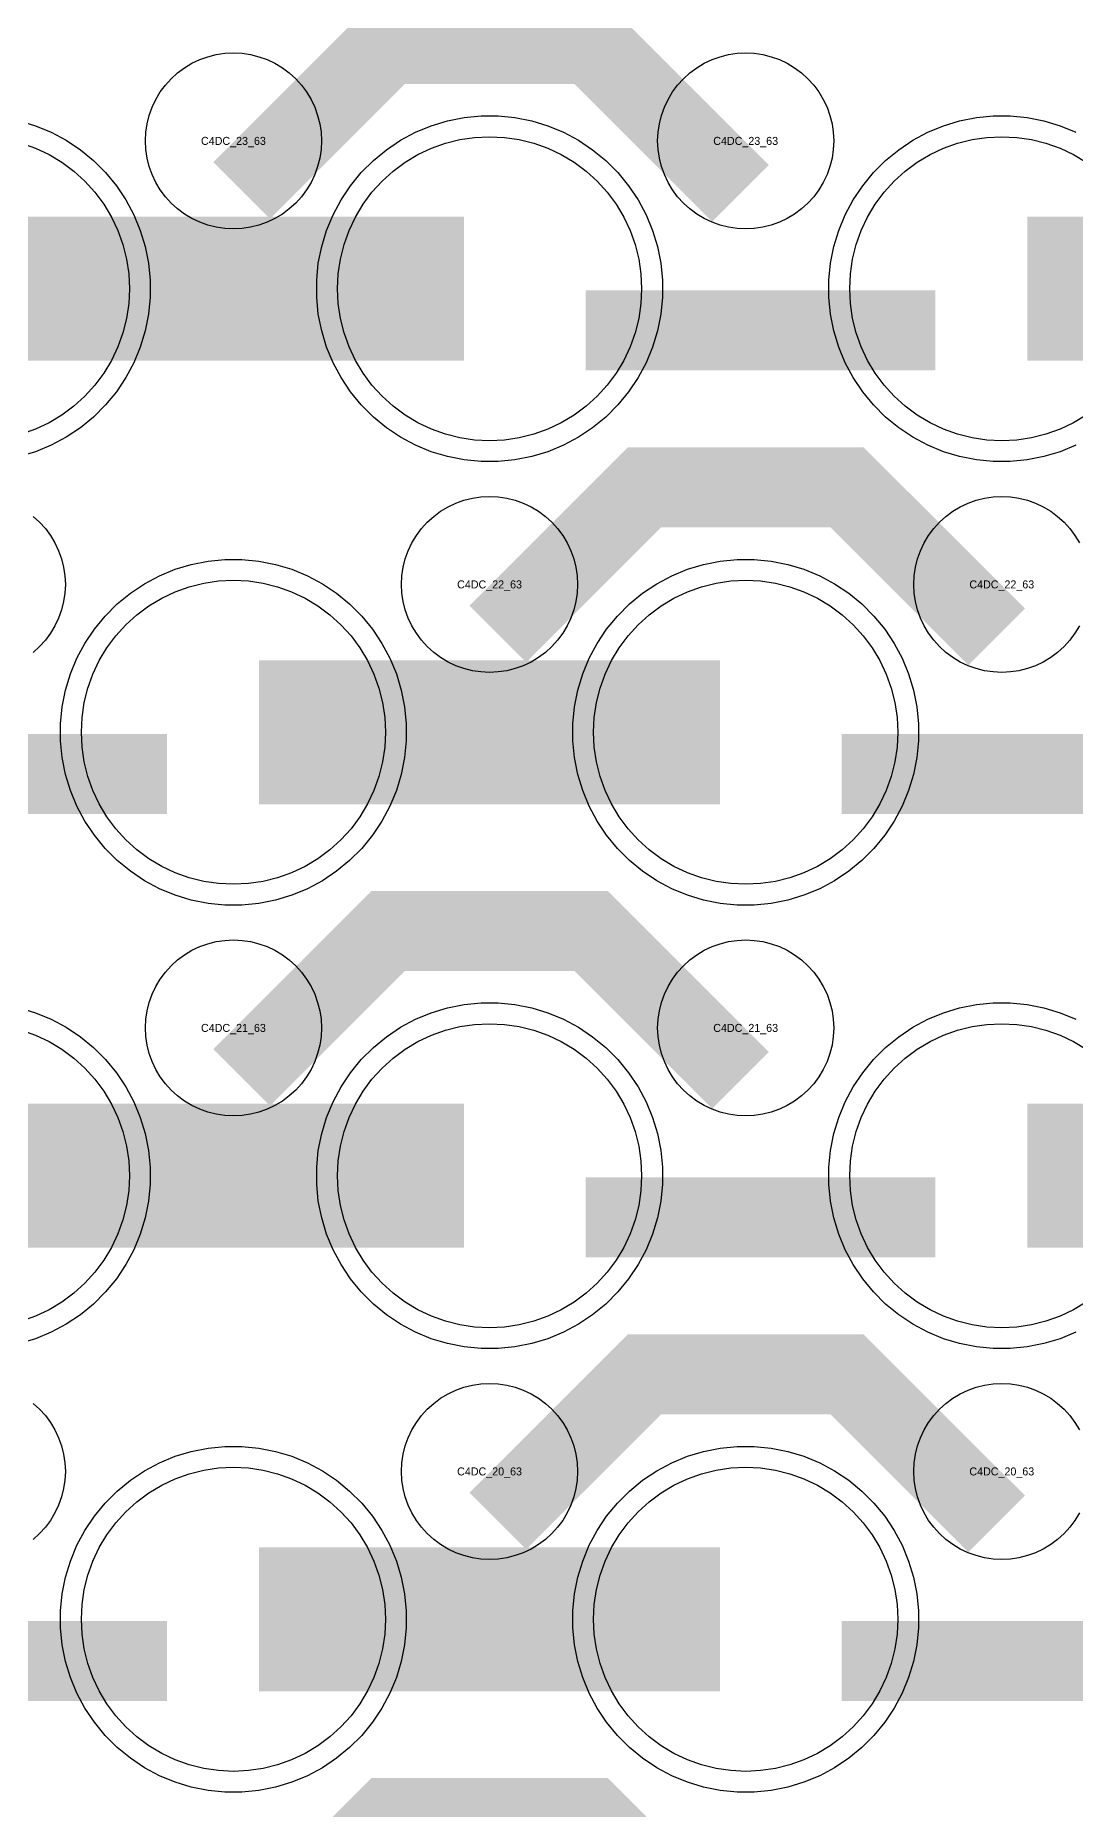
# Model space of a CAD drawing. Extents: x -11880 to 11880, y -14992 to 14992.
# Drawn here: x 8098 to 8423, y -12128 to -11573 of the extents above; entities that cross this region are included whole.
import ezdxf
from ezdxf.enums import TextEntityAlignment as Align

# ---------------------------------------------------------------- set-up
doc = ezdxf.new("R2010")
doc.units = 0
doc.header["$MEASUREMENT"] = 0
for name, color, linetype in [('GDS_775_DT_237', 138, 'CONTINUOUS'), ('RDL1_FS', 34, 'CONTINUOUS'), ('RDL_BS', 160, 'CONTINUOUS')]:
    doc.layers.add(name, color=color, linetype=linetype)

msp = doc.modelspace()

# ---------------------------------------------------------------- linework, layer by layer
at = {"layer": 'RDL1_FS', "color": 241, "true_color": 0xf7abae}
for points in [[(8240, -11700.099), (8235.343, -11699.87), (8230.732, -11699.186), (8226.209, -11698.054), (8221.819, -11696.482), (8217.605, -11694.49), (8213.605, -11692.092), (8209.86, -11689.314), (8206.406, -11686.184), (8203.276, -11682.73), (8200.498, -11678.985), (8198.1, -11674.985), (8196.108, -11670.771), (8194.536, -11666.381), (8193.404, -11661.858), (8192.72, -11657.247), (8192.491, -11652.59), (8192.72, -11647.933), (8193.404, -11643.322), (8194.536, -11638.799), (8196.108, -11634.409), (8198.1, -11630.195), (8200.498, -11626.195), (8203.276, -11622.45), (8206.406, -11618.996), (8209.86, -11615.866), (8213.605, -11613.088), (8217.605, -11610.69), (8221.819, -11608.698), (8226.209, -11607.126), (8230.732, -11605.994), (8235.343, -11605.31), (8240, -11605.081), (8244.657, -11605.31), (8249.268, -11605.994), (8253.791, -11607.126), (8258.181, -11608.698), (8262.395, -11610.69), (8266.395, -11613.088), (8270.14, -11615.866), (8273.594, -11618.996), (8276.724, -11622.45), (8279.502, -11626.195), (8281.9, -11630.195), (8283.892, -11634.409), (8285.464, -11638.799), (8286.596, -11643.322), (8287.28, -11647.933), (8287.509, -11652.59), (8287.28, -11657.247), (8286.596, -11661.858), (8285.464, -11666.381), (8283.892, -11670.771), (8281.9, -11674.985), (8279.502, -11678.985), (8276.724, -11682.73), (8273.594, -11686.184), (8270.14, -11689.314), (8266.395, -11692.092), (8262.395, -11694.49), (8258.181, -11696.482), (8253.791, -11698.054), (8249.268, -11699.186), (8244.657, -11699.87)], [(8240, -11977.229), (8235.343, -11977), (8230.732, -11976.316), (8226.209, -11975.184), (8221.819, -11973.612), (8217.605, -11971.62), (8213.605, -11969.222), (8209.86, -11966.444), (8206.406, -11963.314), (8203.276, -11959.86), (8200.498, -11956.115), (8198.1, -11952.115), (8196.108, -11947.901), (8194.536, -11943.511), (8193.404, -11938.988), (8192.72, -11934.377), (8192.491, -11929.72), (8192.72, -11925.063), (8193.404, -11920.452), (8194.536, -11915.929), (8196.108, -11911.539), (8198.1, -11907.325), (8200.498, -11903.325), (8203.276, -11899.58), (8206.406, -11896.126), (8209.86, -11892.996), (8213.605, -11890.218), (8217.605, -11887.82), (8221.819, -11885.828), (8226.209, -11884.256), (8230.732, -11883.124), (8235.343, -11882.44), (8240, -11882.211), (8244.657, -11882.44), (8249.268, -11883.124), (8253.791, -11884.256), (8258.181, -11885.828), (8262.395, -11887.82), (8266.395, -11890.218), (8270.14, -11892.996), (8273.594, -11896.126), (8276.724, -11899.58), (8279.502, -11903.325), (8281.9, -11907.325), (8283.892, -11911.539), (8285.464, -11915.929), (8286.596, -11920.452), (8287.28, -11925.063), (8287.509, -11929.72), (8287.28, -11934.377), (8286.596, -11938.988), (8285.464, -11943.511), (8283.892, -11947.901), (8281.9, -11952.115), (8279.502, -11956.115), (8276.724, -11959.86), (8273.594, -11963.314), (8270.14, -11966.444), (8266.395, -11969.222), (8262.395, -11971.62), (8258.181, -11973.612), (8253.791, -11975.184), (8249.268, -11976.316), (8244.657, -11977)]]:
    msp.add_lwpolyline(points, close=True, dxfattribs=at)
for points in [[(8426.395, -11692.092), (8422.395, -11694.49), (8418.181, -11696.482), (8413.791, -11698.054), (8409.268, -11699.186), (8404.657, -11699.87), (8400, -11700.099), (8395.343, -11699.87), (8390.732, -11699.186), (8386.209, -11698.054), (8381.819, -11696.482), (8377.605, -11694.49), (8373.605, -11692.092), (8369.86, -11689.314), (8366.406, -11686.184), (8363.276, -11682.73), (8360.498, -11678.985), (8358.1, -11674.985), (8356.108, -11670.771), (8354.536, -11666.381), (8353.404, -11661.858), (8352.72, -11657.247), (8352.491, -11652.59), (8352.72, -11647.933), (8353.404, -11643.322), (8354.536, -11638.799), (8356.108, -11634.409), (8358.1, -11630.195), (8360.498, -11626.195), (8363.276, -11622.45), (8366.406, -11618.996), (8369.86, -11615.866), (8373.605, -11613.088), (8377.605, -11610.69), (8381.819, -11608.698), (8386.209, -11607.126), (8390.732, -11605.994), (8395.343, -11605.31), (8400, -11605.081), (8404.657, -11605.31), (8409.268, -11605.994), (8413.791, -11607.126), (8418.181, -11608.698), (8422.395, -11610.69), (8426.395, -11613.088)], [(8093.791, -11607.126), (8098.181, -11608.698), (8102.395, -11610.69), (8106.395, -11613.088), (8110.14, -11615.866), (8113.594, -11618.996), (8116.724, -11622.45), (8119.502, -11626.195), (8121.9, -11630.195), (8123.892, -11634.409), (8125.464, -11638.799), (8126.596, -11643.322), (8127.28, -11647.933), (8127.509, -11652.59), (8127.28, -11657.247), (8126.596, -11661.858), (8125.464, -11666.381), (8123.892, -11670.771), (8121.9, -11674.985), (8119.502, -11678.985), (8116.724, -11682.73), (8113.594, -11686.184), (8110.14, -11689.314), (8106.395, -11692.092), (8102.395, -11694.49), (8098.181, -11696.482), (8093.791, -11698.054)], [(8426.395, -11969.222), (8422.395, -11971.62), (8418.181, -11973.612), (8413.791, -11975.184), (8409.268, -11976.316), (8404.657, -11977), (8400, -11977.229), (8395.343, -11977), (8390.732, -11976.316), (8386.209, -11975.184), (8381.819, -11973.612), (8377.605, -11971.62), (8373.605, -11969.222), (8369.86, -11966.444), (8366.406, -11963.314), (8363.276, -11959.86), (8360.498, -11956.115), (8358.1, -11952.115), (8356.108, -11947.901), (8354.536, -11943.511), (8353.404, -11938.988), (8352.72, -11934.377), (8352.491, -11929.72), (8352.72, -11925.063), (8353.404, -11920.452), (8354.536, -11915.929), (8356.108, -11911.539), (8358.1, -11907.325), (8360.498, -11903.325), (8363.276, -11899.58), (8366.406, -11896.126), (8369.86, -11892.996), (8373.605, -11890.218), (8377.605, -11887.82), (8381.819, -11885.828), (8386.209, -11884.256), (8390.732, -11883.124), (8395.343, -11882.44), (8400, -11882.211), (8404.657, -11882.44), (8409.268, -11883.124), (8413.791, -11884.256), (8418.181, -11885.828), (8422.395, -11887.82), (8426.395, -11890.218)], [(8093.791, -11884.256), (8098.181, -11885.828), (8102.395, -11887.82), (8106.395, -11890.218), (8110.14, -11892.996), (8113.594, -11896.126), (8116.724, -11899.58), (8119.502, -11903.325), (8121.9, -11907.325), (8123.892, -11911.539), (8125.464, -11915.929), (8126.596, -11920.452), (8127.28, -11925.063), (8127.509, -11929.72), (8127.28, -11934.377), (8126.596, -11938.988), (8125.464, -11943.511), (8123.892, -11947.901), (8121.9, -11952.115), (8119.502, -11956.115), (8116.724, -11959.86), (8113.594, -11963.314), (8110.14, -11966.444), (8106.395, -11969.222), (8102.395, -11971.62), (8098.181, -11973.612), (8093.791, -11975.184)]]:
    msp.add_lwpolyline(points, dxfattribs=at)
for points in [[(8088.002, -11652.59, 45, 45, 0), (8160.002, -11652.59, 45, 45, 0)], [(8160.002, -11652.59, 45, 45, 0), (8232.002, -11652.59, 45, 45, 0)], [(8408.002, -11652.59, 45, 45, 0), (8480.002, -11652.59, 45, 45, 0)], [(8088.002, -11929.72, 45, 45, 0), (8160.002, -11929.72, 45, 45, 0)], [(8160.002, -11929.72, 45, 45, 0), (8232.002, -11929.72, 45, 45, 0)], [(8408.002, -11929.72, 45, 45, 0), (8480.002, -11929.72, 45, 45, 0)]]:
    msp.add_lwpolyline(points, format="xyseb", dxfattribs=at)
at = {"layer": 'RDL1_FS'}
for points in [[(8160, -11838.664), (8155.343, -11838.435), (8150.732, -11837.751), (8146.209, -11836.619), (8141.819, -11835.047), (8137.605, -11833.055), (8133.605, -11830.657), (8129.86, -11827.879), (8126.406, -11824.749), (8123.276, -11821.295), (8120.498, -11817.55), (8118.1, -11813.55), (8116.108, -11809.336), (8114.536, -11804.946), (8113.404, -11800.423), (8112.72, -11795.812), (8112.491, -11791.155), (8112.72, -11786.498), (8113.404, -11781.887), (8114.536, -11777.364), (8116.108, -11772.974), (8118.1, -11768.76), (8120.498, -11764.76), (8123.276, -11761.015), (8126.406, -11757.561), (8129.86, -11754.431), (8133.605, -11751.653), (8137.605, -11749.255), (8141.819, -11747.263), (8146.209, -11745.691), (8150.732, -11744.559), (8155.343, -11743.875), (8160, -11743.646), (8164.657, -11743.875), (8169.268, -11744.559), (8173.791, -11745.691), (8178.181, -11747.263), (8182.395, -11749.255), (8186.395, -11751.653), (8190.14, -11754.431), (8193.594, -11757.561), (8196.724, -11761.015), (8199.502, -11764.76), (8201.9, -11768.76), (8203.892, -11772.974), (8205.464, -11777.364), (8206.596, -11781.887), (8207.28, -11786.498), (8207.509, -11791.155), (8207.28, -11795.812), (8206.596, -11800.423), (8205.464, -11804.946), (8203.892, -11809.336), (8201.9, -11813.55), (8199.502, -11817.55), (8196.724, -11821.295), (8193.594, -11824.749), (8190.14, -11827.879), (8186.395, -11830.657), (8182.395, -11833.055), (8178.181, -11835.047), (8173.791, -11836.619), (8169.268, -11837.751), (8164.657, -11838.435)], [(8320, -11838.664), (8315.343, -11838.435), (8310.732, -11837.751), (8306.209, -11836.619), (8301.819, -11835.047), (8297.605, -11833.055), (8293.605, -11830.657), (8289.86, -11827.879), (8286.406, -11824.749), (8283.276, -11821.295), (8280.498, -11817.55), (8278.1, -11813.55), (8276.108, -11809.336), (8274.536, -11804.946), (8273.404, -11800.423), (8272.72, -11795.812), (8272.491, -11791.155), (8272.72, -11786.498), (8273.404, -11781.887), (8274.536, -11777.364), (8276.108, -11772.974), (8278.1, -11768.76), (8280.498, -11764.76), (8283.276, -11761.015), (8286.406, -11757.561), (8289.86, -11754.431), (8293.605, -11751.653), (8297.605, -11749.255), (8301.819, -11747.263), (8306.209, -11745.691), (8310.732, -11744.559), (8315.343, -11743.875), (8320, -11743.646), (8324.657, -11743.875), (8329.268, -11744.559), (8333.791, -11745.691), (8338.181, -11747.263), (8342.395, -11749.255), (8346.395, -11751.653), (8350.14, -11754.431), (8353.594, -11757.561), (8356.724, -11761.015), (8359.502, -11764.76), (8361.9, -11768.76), (8363.892, -11772.974), (8365.464, -11777.364), (8366.596, -11781.887), (8367.28, -11786.498), (8367.509, -11791.155), (8367.28, -11795.812), (8366.596, -11800.423), (8365.464, -11804.946), (8363.892, -11809.336), (8361.9, -11813.55), (8359.502, -11817.55), (8356.724, -11821.295), (8353.594, -11824.749), (8350.14, -11827.879), (8346.395, -11830.657), (8342.395, -11833.055), (8338.181, -11835.047), (8333.791, -11836.619), (8329.268, -11837.751), (8324.657, -11838.435)], [(8160, -12115.794), (8155.343, -12115.565), (8150.732, -12114.881), (8146.209, -12113.749), (8141.819, -12112.177), (8137.605, -12110.185), (8133.605, -12107.787), (8129.86, -12105.009), (8126.406, -12101.879), (8123.276, -12098.425), (8120.498, -12094.68), (8118.1, -12090.68), (8116.108, -12086.466), (8114.536, -12082.076), (8113.404, -12077.553), (8112.72, -12072.942), (8112.491, -12068.285), (8112.72, -12063.628), (8113.404, -12059.017), (8114.536, -12054.494), (8116.108, -12050.104), (8118.1, -12045.89), (8120.498, -12041.89), (8123.276, -12038.145), (8126.406, -12034.691), (8129.86, -12031.561), (8133.605, -12028.783), (8137.605, -12026.385), (8141.819, -12024.393), (8146.209, -12022.821), (8150.732, -12021.689), (8155.343, -12021.005), (8160, -12020.776), (8164.657, -12021.005), (8169.268, -12021.689), (8173.791, -12022.821), (8178.181, -12024.393), (8182.395, -12026.385), (8186.395, -12028.783), (8190.14, -12031.561), (8193.594, -12034.691), (8196.724, -12038.145), (8199.502, -12041.89), (8201.9, -12045.89), (8203.892, -12050.104), (8205.464, -12054.494), (8206.596, -12059.017), (8207.28, -12063.628), (8207.509, -12068.285), (8207.28, -12072.942), (8206.596, -12077.553), (8205.464, -12082.076), (8203.892, -12086.466), (8201.9, -12090.68), (8199.502, -12094.68), (8196.724, -12098.425), (8193.594, -12101.879), (8190.14, -12105.009), (8186.395, -12107.787), (8182.395, -12110.185), (8178.181, -12112.177), (8173.791, -12113.749), (8169.268, -12114.881), (8164.657, -12115.565)], [(8320, -12115.794), (8315.343, -12115.565), (8310.732, -12114.881), (8306.209, -12113.749), (8301.819, -12112.177), (8297.605, -12110.185), (8293.605, -12107.787), (8289.86, -12105.009), (8286.406, -12101.879), (8283.276, -12098.425), (8280.498, -12094.68), (8278.1, -12090.68), (8276.108, -12086.466), (8274.536, -12082.076), (8273.404, -12077.553), (8272.72, -12072.942), (8272.491, -12068.285), (8272.72, -12063.628), (8273.404, -12059.017), (8274.536, -12054.494), (8276.108, -12050.104), (8278.1, -12045.89), (8280.498, -12041.89), (8283.276, -12038.145), (8286.406, -12034.691), (8289.86, -12031.561), (8293.605, -12028.783), (8297.605, -12026.385), (8301.819, -12024.393), (8306.209, -12022.821), (8310.732, -12021.689), (8315.343, -12021.005), (8320, -12020.776), (8324.657, -12021.005), (8329.268, -12021.689), (8333.791, -12022.821), (8338.181, -12024.393), (8342.395, -12026.385), (8346.395, -12028.783), (8350.14, -12031.561), (8353.594, -12034.691), (8356.724, -12038.145), (8359.502, -12041.89), (8361.9, -12045.89), (8363.892, -12050.104), (8365.464, -12054.494), (8366.596, -12059.017), (8367.28, -12063.628), (8367.509, -12068.285), (8367.28, -12072.942), (8366.596, -12077.553), (8365.464, -12082.076), (8363.892, -12086.466), (8361.9, -12090.68), (8359.502, -12094.68), (8356.724, -12098.425), (8353.594, -12101.879), (8350.14, -12105.009), (8346.395, -12107.787), (8342.395, -12110.185), (8338.181, -12112.177), (8333.791, -12113.749), (8329.268, -12114.881), (8324.657, -12115.565)]]:
    msp.add_lwpolyline(points, close=True, dxfattribs=at)
for points in [[(8168.002, -11791.155, 45, 45, 0), (8240.002, -11791.155, 45, 45, 0)], [(8240.002, -11791.155, 45, 45, 0), (8312.002, -11791.155, 45, 45, 0)], [(8168.002, -12068.285, 45, 45, 0), (8240.002, -12068.285, 45, 45, 0)], [(8240.002, -12068.285, 45, 45, 0), (8312.002, -12068.285, 45, 45, 0)]]:
    msp.add_lwpolyline(points, format="xyseb", dxfattribs=at)
at = {"layer": 'RDL_BS'}
for points in [[(8162.562, -11621.904, 25, 25, 0), (8208.377, -11576.089, 25, 25, 0), (8241.93, -11576.089, 25, 25, 0)], [(8318.401, -11622.803, 25, 25, 0), (8271.687, -11576.089, 25, 25, 0), (8241.929, -11576.089, 25, 25, 0)], [(8242.562, -11760.469, 25, 25, 0), (8288.377, -11714.654, 25, 25, 0), (8321.93, -11714.654, 25, 25, 0)], [(8398.401, -11761.368, 25, 25, 0), (8351.687, -11714.654, 25, 25, 0), (8321.929, -11714.654, 25, 25, 0)], [(8030.016, -11804.168, 25, 25, 0), (8139.281, -11804.168, 25, 25, 0)], [(8350.016, -11804.168, 25, 25, 0), (8459.281, -11804.168, 25, 25, 0)], [(8162.562, -11899.034, 25, 25, 0), (8208.377, -11853.219, 25, 25, 0), (8241.93, -11853.219, 25, 25, 0)], [(8318.401, -11899.933, 25, 25, 0), (8271.687, -11853.219, 25, 25, 0), (8241.929, -11853.219, 25, 25, 0)], [(8242.562, -12037.599, 25, 25, 0), (8288.377, -11991.784, 25, 25, 0), (8321.93, -11991.784, 25, 25, 0)], [(8398.401, -12038.498, 25, 25, 0), (8351.687, -11991.784, 25, 25, 0), (8321.929, -11991.784, 25, 25, 0)], [(8030.016, -12081.298, 25, 25, 0), (8139.281, -12081.298, 25, 25, 0)], [(8350.016, -12081.298, 25, 25, 0), (8459.281, -12081.298, 25, 25, 0)], [(8162.562, -12176.159, 25, 25, 0), (8208.377, -12130.344, 25, 25, 0), (8241.93, -12130.344, 25, 25, 0)], [(8318.401, -12177.058, 25, 25, 0), (8271.687, -12130.344, 25, 25, 0), (8241.929, -12130.344, 25, 25, 0)]]:
    msp.add_lwpolyline(points, format="xyseb", dxfattribs=at)
for points in [[(8160, -11633.896), (8157.307, -11633.764), (8154.635, -11633.368), (8152.016, -11632.711), (8149.481, -11631.804), (8147.044, -11630.652), (8144.72, -11629.259), (8142.557, -11627.656), (8140.558, -11625.844), (8138.746, -11623.845), (8137.143, -11621.682), (8135.75, -11619.358), (8134.598, -11616.921), (8133.691, -11614.386), (8133.034, -11611.767), (8132.638, -11609.095), (8132.506, -11606.402), (8132.638, -11603.709), (8133.034, -11601.037), (8133.691, -11598.418), (8134.598, -11595.883), (8135.75, -11593.446), (8137.143, -11591.122), (8138.746, -11588.959), (8140.558, -11586.96), (8142.557, -11585.148), (8144.72, -11583.545), (8147.044, -11582.152), (8149.481, -11581), (8152.016, -11580.093), (8154.635, -11579.436), (8157.307, -11579.04), (8160, -11578.908), (8162.693, -11579.04), (8165.365, -11579.436), (8167.984, -11580.093), (8170.519, -11581), (8172.956, -11582.152), (8175.28, -11583.545), (8177.443, -11585.148), (8179.442, -11586.96), (8181.254, -11588.959), (8182.857, -11591.122), (8184.25, -11593.446), (8185.402, -11595.883), (8186.309, -11598.418), (8186.966, -11601.037), (8187.362, -11603.709), (8187.494, -11606.402), (8187.362, -11609.095), (8186.966, -11611.767), (8186.309, -11614.386), (8185.402, -11616.921), (8184.25, -11619.358), (8182.857, -11621.682), (8181.254, -11623.845), (8179.442, -11625.844), (8177.443, -11627.656), (8175.28, -11629.259), (8172.956, -11630.652), (8170.519, -11631.804), (8167.984, -11632.711), (8165.365, -11633.368), (8162.693, -11633.764)], [(8320, -11633.896), (8317.307, -11633.764), (8314.635, -11633.368), (8312.016, -11632.711), (8309.481, -11631.804), (8307.044, -11630.652), (8304.72, -11629.259), (8302.557, -11627.656), (8300.558, -11625.844), (8298.746, -11623.845), (8297.143, -11621.682), (8295.75, -11619.358), (8294.598, -11616.921), (8293.691, -11614.386), (8293.034, -11611.767), (8292.638, -11609.095), (8292.506, -11606.402), (8292.638, -11603.709), (8293.034, -11601.037), (8293.691, -11598.418), (8294.598, -11595.883), (8295.75, -11593.446), (8297.143, -11591.122), (8298.746, -11588.959), (8300.558, -11586.96), (8302.557, -11585.148), (8304.72, -11583.545), (8307.044, -11582.152), (8309.481, -11581), (8312.016, -11580.093), (8314.635, -11579.436), (8317.307, -11579.04), (8320, -11578.908), (8322.693, -11579.04), (8325.365, -11579.436), (8327.984, -11580.093), (8330.519, -11581), (8332.956, -11582.152), (8335.28, -11583.545), (8337.443, -11585.148), (8339.442, -11586.96), (8341.254, -11588.959), (8342.857, -11591.122), (8344.25, -11593.446), (8345.402, -11595.883), (8346.309, -11598.418), (8346.966, -11601.037), (8347.362, -11603.709), (8347.494, -11606.402), (8347.362, -11609.095), (8346.966, -11611.767), (8346.309, -11614.386), (8345.402, -11616.921), (8344.25, -11619.358), (8342.857, -11621.682), (8341.254, -11623.845), (8339.442, -11625.844), (8337.443, -11627.656), (8335.28, -11629.259), (8332.956, -11630.652), (8330.519, -11631.804), (8327.984, -11632.711), (8325.365, -11633.368), (8322.693, -11633.764)], [(8240, -11772.461), (8237.307, -11772.329), (8234.635, -11771.933), (8232.016, -11771.276), (8229.481, -11770.369), (8227.044, -11769.217), (8224.72, -11767.824), (8222.557, -11766.221), (8220.558, -11764.409), (8218.746, -11762.41), (8217.143, -11760.247), (8215.75, -11757.923), (8214.598, -11755.486), (8213.691, -11752.951), (8213.034, -11750.332), (8212.638, -11747.66), (8212.506, -11744.967), (8212.638, -11742.274), (8213.034, -11739.602), (8213.691, -11736.983), (8214.598, -11734.448), (8215.75, -11732.011), (8217.143, -11729.687), (8218.746, -11727.524), (8220.558, -11725.525), (8222.557, -11723.713), (8224.72, -11722.11), (8227.044, -11720.717), (8229.481, -11719.565), (8232.016, -11718.658), (8234.635, -11718.001), (8237.307, -11717.605), (8240, -11717.473), (8242.693, -11717.605), (8245.365, -11718.001), (8247.984, -11718.658), (8250.519, -11719.565), (8252.956, -11720.717), (8255.28, -11722.11), (8257.443, -11723.713), (8259.442, -11725.525), (8261.254, -11727.524), (8262.857, -11729.687), (8264.25, -11732.011), (8265.402, -11734.448), (8266.309, -11736.983), (8266.966, -11739.602), (8267.362, -11742.274), (8267.494, -11744.967), (8267.362, -11747.66), (8266.966, -11750.332), (8266.309, -11752.951), (8265.402, -11755.486), (8264.25, -11757.923), (8262.857, -11760.247), (8261.254, -11762.41), (8259.442, -11764.409), (8257.443, -11766.221), (8255.28, -11767.824), (8252.956, -11769.217), (8250.519, -11770.369), (8247.984, -11771.276), (8245.365, -11771.933), (8242.693, -11772.329)], [(8157.356, -11845.155), (8152.062, -11844.638), (8146.835, -11843.592), (8141.795, -11842.061), (8136.885, -11840.03), (8132.223, -11837.538), (8127.809, -11834.591), (8123.708, -11831.229), (8119.926, -11827.447), (8116.564, -11823.346), (8113.617, -11818.932), (8111.125, -11814.27), (8109.094, -11809.36), (8107.563, -11804.32), (8106.517, -11799.093), (8106, -11793.799), (8106, -11788.511), (8106.517, -11783.217), (8107.563, -11777.99), (8109.094, -11772.95), (8111.125, -11768.04), (8113.617, -11763.378), (8116.564, -11758.964), (8119.926, -11754.863), (8123.708, -11751.081), (8127.809, -11747.719), (8132.223, -11744.772), (8136.885, -11742.28), (8141.795, -11740.249), (8146.835, -11738.718), (8152.062, -11737.672), (8157.356, -11737.155), (8162.644, -11737.155), (8167.938, -11737.672), (8173.165, -11738.718), (8178.205, -11740.249), (8183.115, -11742.28), (8187.777, -11744.772), (8192.191, -11747.719), (8196.292, -11751.081), (8200.074, -11754.863), (8203.436, -11758.964), (8206.383, -11763.378), (8208.875, -11768.04), (8210.906, -11772.95), (8212.437, -11777.99), (8213.483, -11783.217), (8214, -11788.511), (8214, -11793.799), (8213.483, -11799.093), (8212.437, -11804.32), (8210.906, -11809.36), (8208.875, -11814.27), (8206.383, -11818.932), (8203.436, -11823.346), (8200.074, -11827.447), (8196.292, -11831.229), (8192.191, -11834.591), (8187.777, -11837.538), (8183.115, -11840.03), (8178.205, -11842.061), (8173.165, -11843.592), (8167.938, -11844.638), (8162.644, -11845.155)], [(8317.356, -11845.155), (8312.062, -11844.638), (8306.835, -11843.592), (8301.795, -11842.061), (8296.885, -11840.03), (8292.223, -11837.538), (8287.809, -11834.591), (8283.708, -11831.229), (8279.926, -11827.447), (8276.564, -11823.346), (8273.617, -11818.932), (8271.125, -11814.27), (8269.094, -11809.36), (8267.563, -11804.32), (8266.517, -11799.093), (8266, -11793.799), (8266, -11788.511), (8266.517, -11783.217), (8267.563, -11777.99), (8269.094, -11772.95), (8271.125, -11768.04), (8273.617, -11763.378), (8276.564, -11758.964), (8279.926, -11754.863), (8283.708, -11751.081), (8287.809, -11747.719), (8292.223, -11744.772), (8296.885, -11742.28), (8301.795, -11740.249), (8306.835, -11738.718), (8312.062, -11737.672), (8317.356, -11737.155), (8322.644, -11737.155), (8327.938, -11737.672), (8333.165, -11738.718), (8338.205, -11740.249), (8343.115, -11742.28), (8347.777, -11744.772), (8352.191, -11747.719), (8356.292, -11751.081), (8360.074, -11754.863), (8363.436, -11758.964), (8366.383, -11763.378), (8368.875, -11768.04), (8370.906, -11772.95), (8372.437, -11777.99), (8373.483, -11783.217), (8374, -11788.511), (8374, -11793.799), (8373.483, -11799.093), (8372.437, -11804.32), (8370.906, -11809.36), (8368.875, -11814.27), (8366.383, -11818.932), (8363.436, -11823.346), (8360.074, -11827.447), (8356.292, -11831.229), (8352.191, -11834.591), (8347.777, -11837.538), (8343.115, -11840.03), (8338.205, -11842.061), (8333.165, -11843.592), (8327.938, -11844.638), (8322.644, -11845.155)], [(8160, -11911.026), (8157.307, -11910.894), (8154.635, -11910.498), (8152.016, -11909.841), (8149.481, -11908.934), (8147.044, -11907.782), (8144.72, -11906.389), (8142.557, -11904.786), (8140.558, -11902.974), (8138.746, -11900.975), (8137.143, -11898.812), (8135.75, -11896.488), (8134.598, -11894.051), (8133.691, -11891.516), (8133.034, -11888.897), (8132.638, -11886.225), (8132.506, -11883.532), (8132.638, -11880.839), (8133.034, -11878.167), (8133.691, -11875.548), (8134.598, -11873.013), (8135.75, -11870.576), (8137.143, -11868.252), (8138.746, -11866.089), (8140.558, -11864.09), (8142.557, -11862.278), (8144.72, -11860.675), (8147.044, -11859.282), (8149.481, -11858.13), (8152.016, -11857.223), (8154.635, -11856.566), (8157.307, -11856.17), (8160, -11856.038), (8162.693, -11856.17), (8165.365, -11856.566), (8167.984, -11857.223), (8170.519, -11858.13), (8172.956, -11859.282), (8175.28, -11860.675), (8177.443, -11862.278), (8179.442, -11864.09), (8181.254, -11866.089), (8182.857, -11868.252), (8184.25, -11870.576), (8185.402, -11873.013), (8186.309, -11875.548), (8186.966, -11878.167), (8187.362, -11880.839), (8187.494, -11883.532), (8187.362, -11886.225), (8186.966, -11888.897), (8186.309, -11891.516), (8185.402, -11894.051), (8184.25, -11896.488), (8182.857, -11898.812), (8181.254, -11900.975), (8179.442, -11902.974), (8177.443, -11904.786), (8175.28, -11906.389), (8172.956, -11907.782), (8170.519, -11908.934), (8167.984, -11909.841), (8165.365, -11910.498), (8162.693, -11910.894)], [(8320, -11911.026), (8317.307, -11910.894), (8314.635, -11910.498), (8312.016, -11909.841), (8309.481, -11908.934), (8307.044, -11907.782), (8304.72, -11906.389), (8302.557, -11904.786), (8300.558, -11902.974), (8298.746, -11900.975), (8297.143, -11898.812), (8295.75, -11896.488), (8294.598, -11894.051), (8293.691, -11891.516), (8293.034, -11888.897), (8292.638, -11886.225), (8292.506, -11883.532), (8292.638, -11880.839), (8293.034, -11878.167), (8293.691, -11875.548), (8294.598, -11873.013), (8295.75, -11870.576), (8297.143, -11868.252), (8298.746, -11866.089), (8300.558, -11864.09), (8302.557, -11862.278), (8304.72, -11860.675), (8307.044, -11859.282), (8309.481, -11858.13), (8312.016, -11857.223), (8314.635, -11856.566), (8317.307, -11856.17), (8320, -11856.038), (8322.693, -11856.17), (8325.365, -11856.566), (8327.984, -11857.223), (8330.519, -11858.13), (8332.956, -11859.282), (8335.28, -11860.675), (8337.443, -11862.278), (8339.442, -11864.09), (8341.254, -11866.089), (8342.857, -11868.252), (8344.25, -11870.576), (8345.402, -11873.013), (8346.309, -11875.548), (8346.966, -11878.167), (8347.362, -11880.839), (8347.494, -11883.532), (8347.362, -11886.225), (8346.966, -11888.897), (8346.309, -11891.516), (8345.402, -11894.051), (8344.25, -11896.488), (8342.857, -11898.812), (8341.254, -11900.975), (8339.442, -11902.974), (8337.443, -11904.786), (8335.28, -11906.389), (8332.956, -11907.782), (8330.519, -11908.934), (8327.984, -11909.841), (8325.365, -11910.498), (8322.693, -11910.894)], [(8240, -12049.591), (8237.307, -12049.459), (8234.635, -12049.063), (8232.016, -12048.406), (8229.481, -12047.499), (8227.044, -12046.347), (8224.72, -12044.954), (8222.557, -12043.351), (8220.558, -12041.539), (8218.746, -12039.54), (8217.143, -12037.377), (8215.75, -12035.053), (8214.598, -12032.616), (8213.691, -12030.081), (8213.034, -12027.462), (8212.638, -12024.79), (8212.506, -12022.097), (8212.638, -12019.404), (8213.034, -12016.732), (8213.691, -12014.113), (8214.598, -12011.578), (8215.75, -12009.141), (8217.143, -12006.817), (8218.746, -12004.654), (8220.558, -12002.655), (8222.557, -12000.843), (8224.72, -11999.24), (8227.044, -11997.847), (8229.481, -11996.695), (8232.016, -11995.788), (8234.635, -11995.131), (8237.307, -11994.735), (8240, -11994.603), (8242.693, -11994.735), (8245.365, -11995.131), (8247.984, -11995.788), (8250.519, -11996.695), (8252.956, -11997.847), (8255.28, -11999.24), (8257.443, -12000.843), (8259.442, -12002.655), (8261.254, -12004.654), (8262.857, -12006.817), (8264.25, -12009.141), (8265.402, -12011.578), (8266.309, -12014.113), (8266.966, -12016.732), (8267.362, -12019.404), (8267.494, -12022.097), (8267.362, -12024.79), (8266.966, -12027.462), (8266.309, -12030.081), (8265.402, -12032.616), (8264.25, -12035.053), (8262.857, -12037.377), (8261.254, -12039.54), (8259.442, -12041.539), (8257.443, -12043.351), (8255.28, -12044.954), (8252.956, -12046.347), (8250.519, -12047.499), (8247.984, -12048.406), (8245.365, -12049.063), (8242.693, -12049.459)], [(8157.356, -12122.285), (8152.062, -12121.768), (8146.835, -12120.722), (8141.795, -12119.191), (8136.885, -12117.16), (8132.223, -12114.668), (8127.809, -12111.721), (8123.708, -12108.359), (8119.926, -12104.577), (8116.564, -12100.476), (8113.617, -12096.062), (8111.125, -12091.4), (8109.094, -12086.49), (8107.563, -12081.45), (8106.517, -12076.223), (8106, -12070.929), (8106, -12065.641), (8106.517, -12060.347), (8107.563, -12055.12), (8109.094, -12050.08), (8111.125, -12045.17), (8113.617, -12040.508), (8116.564, -12036.094), (8119.926, -12031.993), (8123.708, -12028.211), (8127.809, -12024.849), (8132.223, -12021.902), (8136.885, -12019.41), (8141.795, -12017.379), (8146.835, -12015.848), (8152.062, -12014.802), (8157.356, -12014.285), (8162.644, -12014.285), (8167.938, -12014.802), (8173.165, -12015.848), (8178.205, -12017.379), (8183.115, -12019.41), (8187.777, -12021.902), (8192.191, -12024.849), (8196.292, -12028.211), (8200.074, -12031.993), (8203.436, -12036.094), (8206.383, -12040.508), (8208.875, -12045.17), (8210.906, -12050.08), (8212.437, -12055.12), (8213.483, -12060.347), (8214, -12065.641), (8214, -12070.929), (8213.483, -12076.223), (8212.437, -12081.45), (8210.906, -12086.49), (8208.875, -12091.4), (8206.383, -12096.062), (8203.436, -12100.476), (8200.074, -12104.577), (8196.292, -12108.359), (8192.191, -12111.721), (8187.777, -12114.668), (8183.115, -12117.16), (8178.205, -12119.191), (8173.165, -12120.722), (8167.938, -12121.768), (8162.644, -12122.285)], [(8317.356, -12122.285), (8312.062, -12121.768), (8306.835, -12120.722), (8301.795, -12119.191), (8296.885, -12117.16), (8292.223, -12114.668), (8287.809, -12111.721), (8283.708, -12108.359), (8279.926, -12104.577), (8276.564, -12100.476), (8273.617, -12096.062), (8271.125, -12091.4), (8269.094, -12086.49), (8267.563, -12081.45), (8266.517, -12076.223), (8266, -12070.929), (8266, -12065.641), (8266.517, -12060.347), (8267.563, -12055.12), (8269.094, -12050.08), (8271.125, -12045.17), (8273.617, -12040.508), (8276.564, -12036.094), (8279.926, -12031.993), (8283.708, -12028.211), (8287.809, -12024.849), (8292.223, -12021.902), (8296.885, -12019.41), (8301.795, -12017.379), (8306.835, -12015.848), (8312.062, -12014.802), (8317.356, -12014.285), (8322.644, -12014.285), (8327.938, -12014.802), (8333.165, -12015.848), (8338.205, -12017.379), (8343.115, -12019.41), (8347.777, -12021.902), (8352.191, -12024.849), (8356.292, -12028.211), (8360.074, -12031.993), (8363.436, -12036.094), (8366.383, -12040.508), (8368.875, -12045.17), (8370.906, -12050.08), (8372.437, -12055.12), (8373.483, -12060.347), (8374, -12065.641), (8374, -12070.929), (8373.483, -12076.223), (8372.437, -12081.45), (8370.906, -12086.49), (8368.875, -12091.4), (8366.383, -12096.062), (8363.436, -12100.476), (8360.074, -12104.577), (8356.292, -12108.359), (8352.191, -12111.721), (8347.777, -12114.668), (8343.115, -12117.16), (8338.205, -12119.191), (8333.165, -12120.722), (8327.938, -12121.768), (8322.644, -12122.285)]]:
    msp.add_lwpolyline(points, close=True, dxfattribs=at)
at = {"layer": 'RDL_BS', "color": 241, "true_color": 0xf7abae}
for points in [[(8093.165, -11600.153), (8098.205, -11601.684), (8103.115, -11603.715), (8107.777, -11606.207), (8112.191, -11609.154), (8116.292, -11612.516), (8120.074, -11616.298), (8123.436, -11620.399), (8126.383, -11624.813), (8128.875, -11629.475), (8130.906, -11634.385), (8132.437, -11639.425), (8133.483, -11644.652), (8134, -11649.946), (8134, -11655.234), (8133.483, -11660.528), (8132.437, -11665.755), (8130.906, -11670.795), (8128.875, -11675.705), (8126.383, -11680.367), (8123.436, -11684.781), (8120.074, -11688.882), (8116.292, -11692.664), (8112.191, -11696.026), (8107.777, -11698.973), (8103.115, -11701.465), (8098.205, -11703.496), (8093.165, -11705.027)], [(8423.115, -11701.465), (8418.205, -11703.496), (8413.165, -11705.027), (8407.938, -11706.073), (8402.644, -11706.59), (8397.356, -11706.59), (8392.062, -11706.073), (8386.835, -11705.027), (8381.795, -11703.496), (8376.885, -11701.465), (8372.223, -11698.973), (8367.809, -11696.026), (8363.708, -11692.664), (8359.926, -11688.882), (8356.564, -11684.781), (8353.617, -11680.367), (8351.125, -11675.705), (8349.094, -11670.795), (8347.563, -11665.755), (8346.517, -11660.528), (8346, -11655.234), (8346, -11649.946), (8346.517, -11644.652), (8347.563, -11639.425), (8349.094, -11634.385), (8351.125, -11629.475), (8353.617, -11624.813), (8356.564, -11620.399), (8359.926, -11616.298), (8363.708, -11612.516), (8367.809, -11609.154), (8372.223, -11606.207), (8376.885, -11603.715), (8381.795, -11601.684), (8386.835, -11600.153), (8392.062, -11599.107), (8397.356, -11598.59), (8402.644, -11598.59), (8407.938, -11599.107), (8413.165, -11600.153), (8418.205, -11601.684), (8423.115, -11603.715)], [(8093.165, -11877.283), (8098.205, -11878.814), (8103.115, -11880.845), (8107.777, -11883.337), (8112.191, -11886.284), (8116.292, -11889.646), (8120.074, -11893.428), (8123.436, -11897.529), (8126.383, -11901.943), (8128.875, -11906.605), (8130.906, -11911.515), (8132.437, -11916.555), (8133.483, -11921.782), (8134, -11927.076), (8134, -11932.364), (8133.483, -11937.658), (8132.437, -11942.885), (8130.906, -11947.925), (8128.875, -11952.835), (8126.383, -11957.497), (8123.436, -11961.911), (8120.074, -11966.012), (8116.292, -11969.794), (8112.191, -11973.156), (8107.777, -11976.103), (8103.115, -11978.595), (8098.205, -11980.626), (8093.165, -11982.157)], [(8423.115, -11978.595), (8418.205, -11980.626), (8413.165, -11982.157), (8407.938, -11983.203), (8402.644, -11983.72), (8397.356, -11983.72), (8392.062, -11983.203), (8386.835, -11982.157), (8381.795, -11980.626), (8376.885, -11978.595), (8372.223, -11976.103), (8367.809, -11973.156), (8363.708, -11969.794), (8359.926, -11966.012), (8356.564, -11961.911), (8353.617, -11957.497), (8351.125, -11952.835), (8349.094, -11947.925), (8347.563, -11942.885), (8346.517, -11937.658), (8346, -11932.364), (8346, -11927.076), (8346.517, -11921.782), (8347.563, -11916.555), (8349.094, -11911.515), (8351.125, -11906.605), (8353.617, -11901.943), (8356.564, -11897.529), (8359.926, -11893.428), (8363.708, -11889.646), (8367.809, -11886.284), (8372.223, -11883.337), (8376.885, -11880.845), (8381.795, -11878.814), (8386.835, -11877.283), (8392.062, -11876.237), (8397.356, -11875.72), (8402.644, -11875.72), (8407.938, -11876.237), (8413.165, -11877.283), (8418.205, -11878.814), (8423.115, -11880.845)]]:
    msp.add_lwpolyline(points, dxfattribs=at)
for points in [[(8237.356, -11706.59), (8232.062, -11706.073), (8226.835, -11705.027), (8221.795, -11703.496), (8216.885, -11701.465), (8212.223, -11698.973), (8207.809, -11696.026), (8203.708, -11692.664), (8199.926, -11688.882), (8196.564, -11684.781), (8193.617, -11680.367), (8191.125, -11675.705), (8189.094, -11670.795), (8187.563, -11665.755), (8186.517, -11660.528), (8186, -11655.234), (8186, -11649.946), (8186.517, -11644.652), (8187.563, -11639.425), (8189.094, -11634.385), (8191.125, -11629.475), (8193.617, -11624.813), (8196.564, -11620.399), (8199.926, -11616.298), (8203.708, -11612.516), (8207.809, -11609.154), (8212.223, -11606.207), (8216.885, -11603.715), (8221.795, -11601.684), (8226.835, -11600.153), (8232.062, -11599.107), (8237.356, -11598.59), (8242.644, -11598.59), (8247.938, -11599.107), (8253.165, -11600.153), (8258.205, -11601.684), (8263.115, -11603.715), (8267.777, -11606.207), (8272.191, -11609.154), (8276.292, -11612.516), (8280.074, -11616.298), (8283.436, -11620.399), (8286.383, -11624.813), (8288.875, -11629.475), (8290.906, -11634.385), (8292.437, -11639.425), (8293.483, -11644.652), (8294, -11649.946), (8294, -11655.234), (8293.483, -11660.528), (8292.437, -11665.755), (8290.906, -11670.795), (8288.875, -11675.705), (8286.383, -11680.367), (8283.436, -11684.781), (8280.074, -11688.882), (8276.292, -11692.664), (8272.191, -11696.026), (8267.777, -11698.973), (8263.115, -11701.465), (8258.205, -11703.496), (8253.165, -11705.027), (8247.938, -11706.073), (8242.644, -11706.59)], [(8237.356, -11983.72), (8232.062, -11983.203), (8226.835, -11982.157), (8221.795, -11980.626), (8216.885, -11978.595), (8212.223, -11976.103), (8207.809, -11973.156), (8203.708, -11969.794), (8199.926, -11966.012), (8196.564, -11961.911), (8193.617, -11957.497), (8191.125, -11952.835), (8189.094, -11947.925), (8187.563, -11942.885), (8186.517, -11937.658), (8186, -11932.364), (8186, -11927.076), (8186.517, -11921.782), (8187.563, -11916.555), (8189.094, -11911.515), (8191.125, -11906.605), (8193.617, -11901.943), (8196.564, -11897.529), (8199.926, -11893.428), (8203.708, -11889.646), (8207.809, -11886.284), (8212.223, -11883.337), (8216.885, -11880.845), (8221.795, -11878.814), (8226.835, -11877.283), (8232.062, -11876.237), (8237.356, -11875.72), (8242.644, -11875.72), (8247.938, -11876.237), (8253.165, -11877.283), (8258.205, -11878.814), (8263.115, -11880.845), (8267.777, -11883.337), (8272.191, -11886.284), (8276.292, -11889.646), (8280.074, -11893.428), (8283.436, -11897.529), (8286.383, -11901.943), (8288.875, -11906.605), (8290.906, -11911.515), (8292.437, -11916.555), (8293.483, -11921.782), (8294, -11927.076), (8294, -11932.364), (8293.483, -11937.658), (8292.437, -11942.885), (8290.906, -11947.925), (8288.875, -11952.835), (8286.383, -11957.497), (8283.436, -11961.911), (8280.074, -11966.012), (8276.292, -11969.794), (8272.191, -11973.156), (8267.777, -11976.103), (8263.115, -11978.595), (8258.205, -11980.626), (8253.165, -11982.157), (8247.938, -11983.203), (8242.644, -11983.72)]]:
    msp.add_lwpolyline(points, close=True, dxfattribs=at)
for points in [[(8270.016, -11665.603, 25, 25, 0), (8379.281, -11665.603, 25, 25, 0)], [(8270.016, -11942.733, 25, 25, 0), (8379.281, -11942.733, 25, 25, 0)]]:
    msp.add_lwpolyline(points, format="xyseb", dxfattribs=at)
at = {"layer": 'RDL_BS'}
for points in [[(8424.25, -11757.923), (8422.857, -11760.247), (8421.254, -11762.41), (8419.442, -11764.409), (8417.443, -11766.221), (8415.28, -11767.824), (8412.956, -11769.217), (8410.519, -11770.369), (8407.984, -11771.276), (8405.365, -11771.933), (8402.693, -11772.329), (8400, -11772.461), (8397.307, -11772.329), (8394.635, -11771.933), (8392.016, -11771.276), (8389.481, -11770.369), (8387.044, -11769.217), (8384.72, -11767.824), (8382.557, -11766.221), (8380.558, -11764.409), (8378.746, -11762.41), (8377.143, -11760.247), (8375.75, -11757.923), (8374.598, -11755.486), (8373.691, -11752.951), (8373.034, -11750.332), (8372.638, -11747.66), (8372.506, -11744.967), (8372.638, -11742.274), (8373.034, -11739.602), (8373.691, -11736.983), (8374.598, -11734.448), (8375.75, -11732.011), (8377.143, -11729.687), (8378.746, -11727.524), (8380.558, -11725.525), (8382.557, -11723.713), (8384.72, -11722.11), (8387.044, -11720.717), (8389.481, -11719.565), (8392.016, -11718.658), (8394.635, -11718.001), (8397.307, -11717.605), (8400, -11717.473), (8402.693, -11717.605), (8405.365, -11718.001), (8407.984, -11718.658), (8410.519, -11719.565), (8412.956, -11720.717), (8415.28, -11722.11), (8417.443, -11723.713), (8419.442, -11725.525), (8421.254, -11727.524), (8422.857, -11729.687), (8424.25, -11732.011)], [(8097.443, -11723.713), (8099.442, -11725.525), (8101.254, -11727.524), (8102.857, -11729.687), (8104.25, -11732.011), (8105.402, -11734.448), (8106.309, -11736.983), (8106.966, -11739.602), (8107.362, -11742.274), (8107.494, -11744.967), (8107.362, -11747.66), (8106.966, -11750.332), (8106.309, -11752.951), (8105.402, -11755.486), (8104.25, -11757.923), (8102.857, -11760.247), (8101.254, -11762.41), (8099.442, -11764.409), (8097.443, -11766.221)], [(8424.25, -12035.053), (8422.857, -12037.377), (8421.254, -12039.54), (8419.442, -12041.539), (8417.443, -12043.351), (8415.28, -12044.954), (8412.956, -12046.347), (8410.519, -12047.499), (8407.984, -12048.406), (8405.365, -12049.063), (8402.693, -12049.459), (8400, -12049.591), (8397.307, -12049.459), (8394.635, -12049.063), (8392.016, -12048.406), (8389.481, -12047.499), (8387.044, -12046.347), (8384.72, -12044.954), (8382.557, -12043.351), (8380.558, -12041.539), (8378.746, -12039.54), (8377.143, -12037.377), (8375.75, -12035.053), (8374.598, -12032.616), (8373.691, -12030.081), (8373.034, -12027.462), (8372.638, -12024.79), (8372.506, -12022.097), (8372.638, -12019.404), (8373.034, -12016.732), (8373.691, -12014.113), (8374.598, -12011.578), (8375.75, -12009.141), (8377.143, -12006.817), (8378.746, -12004.654), (8380.558, -12002.655), (8382.557, -12000.843), (8384.72, -11999.24), (8387.044, -11997.847), (8389.481, -11996.695), (8392.016, -11995.788), (8394.635, -11995.131), (8397.307, -11994.735), (8400, -11994.603), (8402.693, -11994.735), (8405.365, -11995.131), (8407.984, -11995.788), (8410.519, -11996.695), (8412.956, -11997.847), (8415.28, -11999.24), (8417.443, -12000.843), (8419.442, -12002.655), (8421.254, -12004.654), (8422.857, -12006.817), (8424.25, -12009.141)], [(8097.443, -12000.843), (8099.442, -12002.655), (8101.254, -12004.654), (8102.857, -12006.817), (8104.25, -12009.141), (8105.402, -12011.578), (8106.309, -12014.113), (8106.966, -12016.732), (8107.362, -12019.404), (8107.494, -12022.097), (8107.362, -12024.79), (8106.966, -12027.462), (8106.309, -12030.081), (8105.402, -12032.616), (8104.25, -12035.053), (8102.857, -12037.377), (8101.254, -12039.54), (8099.442, -12041.539), (8097.443, -12043.351)]]:
    msp.add_lwpolyline(points, dxfattribs=at)

# ---------------------------------------------------------------- texts
at = {"layer": 'GDS_775_DT_237'}
for s, p in [('C4DC_23_63', (8160, -11606.402)), ('C4DC_23_63', (8160, -11606.402)), ('C4DC_23_63', (8320, -11606.402)), ('C4DC_23_63', (8320, -11606.402)), ('C4DC_22_63', (8240, -11744.967)), ('C4DC_22_63', (8240, -11744.967)), ('C4DC_22_63', (8400, -11744.967)), ('C4DC_22_63', (8400, -11744.967)), ('C4DC_21_63', (8160, -11883.532)), ('C4DC_21_63', (8160, -11883.532)), ('C4DC_21_63', (8320, -11883.532)), ('C4DC_21_63', (8320, -11883.532)), ('C4DC_20_63', (8240, -12022.097)), ('C4DC_20_63', (8240, -12022.097)), ('C4DC_20_63', (8400, -12022.097)), ('C4DC_20_63', (8400, -12022.097))]:
    msp.add_text(s, height=2.5, dxfattribs=at).set_placement(p, align=Align.MIDDLE_CENTER)

doc.saveas('drawing.dxf')
